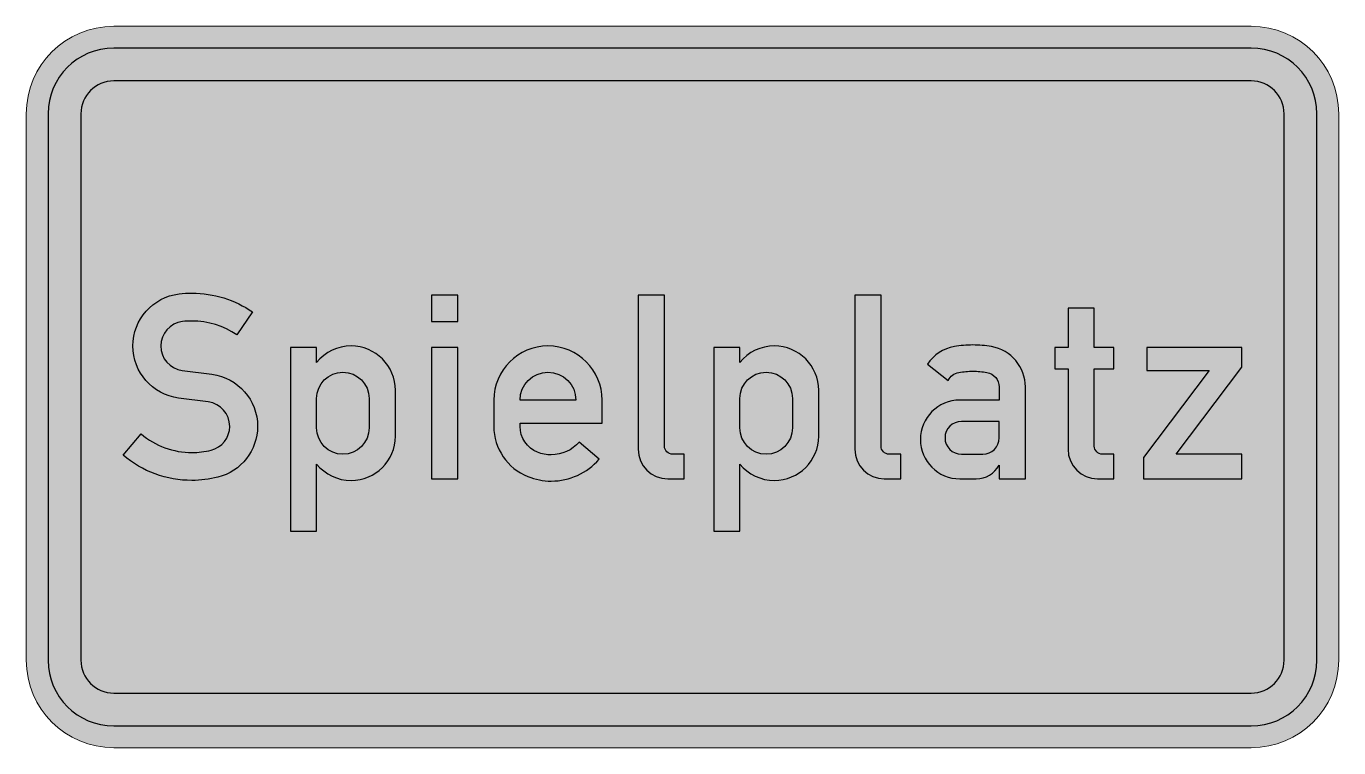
# Model space of a CAD drawing. Header units: centimetres. Extents: x 0 to 60, y 0 to 33.
import ezdxf

# ---------------------------------------------------------------- set-up
doc = ezdxf.new("R2010")
doc.units = ezdxf.units.CM
doc.header["$MEASUREMENT"] = 0
doc.layers.add('Ebene 1', color=7, linetype='Continuous')

msp = doc.modelspace()

# ---------------------------------------------------------------- hatches: boundary and pattern name
at = {"layer": 'Ebene 1', "true_color": 0xfefefe}
h = msp.add_hatch(color=7, dxfattribs=at)
edge = h.paths.add_edge_path()
edge.add_spline(control_points=[(4, 0), (1.78975, 0), (0, 1.78975), (0, 4), (0, 4), (0, 29), (0, 29), (0, 31.21025), (1.78975, 33), (4, 33), (4, 33), (56, 33), (56, 33), (58.21025, 33), (60, 31.21025), (60, 29), (60, 29), (60, 4), (60, 4), (60, 1.78975), (58.21025, 0), (56, 0), (56, 0), (4, 0), (4, 0)], knot_values=[0, 0, 0, 0, 0.125, 0.125, 0.125, 0.25, 0.25, 0.25, 0.375, 0.375, 0.375, 0.5, 0.5, 0.5, 0.625, 0.625, 0.625, 0.75, 0.75, 0.75, 0.875, 0.875, 0.875, 1, 1, 1, 1], degree=3, periodic=1)
at = {"layer": 'Ebene 1', "true_color": 0x2b2a29}
h = msp.add_hatch(color=250, dxfattribs=at)
edge = h.paths.add_edge_path()
edge.add_spline(control_points=[(4, 1), (2.34231, 1), (1, 2.34231), (1, 4), (1, 4), (1, 29), (1, 29), (1, 30.65769), (2.34231, 32), (4, 32), (4, 32), (56, 32), (56, 32), (57.65769, 32), (59, 30.65769), (59, 29), (59, 29), (59, 4), (59, 4), (59, 2.34231), (57.65769, 1), (56, 1), (56, 1), (4, 1), (4, 1)], knot_values=[0, 0, 0, 0, 0.125, 0.125, 0.125, 0.25, 0.25, 0.25, 0.375, 0.375, 0.375, 0.5, 0.5, 0.5, 0.625, 0.625, 0.625, 0.75, 0.75, 0.75, 0.875, 0.875, 0.875, 1, 1, 1, 1], degree=3, periodic=1)
at = {"layer": 'Ebene 1', "true_color": 0xfefefe}
h = msp.add_hatch(color=7, dxfattribs=at)
edge = h.paths.add_edge_path()
edge.add_spline(control_points=[(4, 2.5), (3.17116, 2.5), (2.5, 3.17116), (2.5, 4), (2.5, 4), (2.5, 29), (2.5, 29), (2.5, 29.82884), (3.17116, 30.5), (4, 30.5), (4, 30.5), (56, 30.5), (56, 30.5), (56.82884, 30.5), (57.5, 29.82884), (57.5, 29), (57.5, 29), (57.5, 4), (57.5, 4), (57.5, 3.17116), (56.82884, 2.5), (56, 2.5), (56, 2.5), (4, 2.5), (4, 2.5)], knot_values=[0, 0, 0, 0, 0.125, 0.125, 0.125, 0.25, 0.25, 0.25, 0.375, 0.375, 0.375, 0.5, 0.5, 0.5, 0.625, 0.625, 0.625, 0.75, 0.75, 0.75, 0.875, 0.875, 0.875, 1, 1, 1, 1], degree=3, periodic=1)
at = {"layer": 'Ebene 1', "true_color": 0x2b2a29}
h = msp.add_hatch(color=250, dxfattribs=at)
edge = h.paths.add_edge_path()
edge.add_spline(control_points=[(7.12727, 17.26018), (6.56794, 17.33428), (6.15, 17.81122), (6.15, 18.37545), (6.15, 18.94441), (6.57479, 19.42381), (7.13963, 19.49227), (7.2841, 19.50978), (7.42947, 19.51856), (7.575, 19.51856), (8.30781, 19.51856), (9.02335, 19.29604), (9.62692, 18.88044), (9.62692, 18.88044), (10.35, 19.93057), (10.35, 19.93057), (9.53374, 20.49262), (8.56605, 20.79356), (7.575, 20.79356), (7.37818, 20.79356), (7.18159, 20.78169), (6.98621, 20.758), (5.78123, 20.61195), (4.875, 19.58923), (4.875, 18.37545), (4.87499, 17.17177), (5.7666, 16.15428), (6.95985, 15.99622), (6.95985, 15.99622), (8.32272, 15.81571), (8.32272, 15.81571), (8.88206, 15.74161), (9.3, 15.26467), (9.3, 14.70044), (9.3, 14.18422), (8.94866, 13.73424), (8.44784, 13.60903), (8.16238, 13.53767), (7.86925, 13.50159), (7.57499, 13.50159), (6.7232, 13.50159), (5.89902, 13.80371), (5.24903, 14.35423), (5.24903, 14.35423), (4.425, 13.38131), (4.425, 13.38131), (5.30526, 12.63575), (6.42143, 12.2266), (7.57499, 12.22659), (7.97349, 12.22659), (8.37048, 12.27547), (8.75708, 12.3721), (9.82548, 12.6392), (10.575, 13.59917), (10.575, 14.70044), (10.575, 15.90412), (9.68339, 16.92161), (8.49014, 17.07967), (8.49014, 17.07967), (7.12727, 17.26018), (7.12727, 17.26018)], knot_values=[0, 0, 0, 0, 0.05, 0.05, 0.05, 0.1, 0.1, 0.1, 0.15, 0.15, 0.15, 0.2, 0.2, 0.2, 0.25, 0.25, 0.25, 0.3, 0.3, 0.3, 0.35, 0.35, 0.35, 0.4, 0.4, 0.4, 0.45, 0.45, 0.45, 0.5, 0.5, 0.5, 0.55, 0.55, 0.55, 0.6, 0.6, 0.6, 0.65, 0.65, 0.65, 0.7, 0.7, 0.7, 0.75, 0.75, 0.75, 0.8, 0.8, 0.8, 0.85, 0.85, 0.85, 0.9, 0.9, 0.9, 0.95, 0.95, 0.95, 1, 1, 1, 1], degree=3, periodic=1)
h = msp.add_hatch(color=250, dxfattribs=at)
edge = h.paths.add_edge_path()
edge.add_spline(control_points=[(18.525, 20.70045), (18.525, 20.70045), (19.725, 20.70045), (19.725, 20.70045), (19.725, 20.70045), (19.725, 19.50045), (19.725, 19.50045), (19.725, 19.50045), (18.525, 19.50045), (18.525, 19.50045), (18.525, 19.50045), (18.525, 20.70045), (18.525, 20.70045)], knot_values=[0, 0, 0, 0, 0.25, 0.25, 0.25, 0.5, 0.5, 0.5, 0.75, 0.75, 0.75, 1, 1, 1, 1], degree=3, periodic=1)
h = msp.add_hatch(color=250, dxfattribs=at)
edge = h.paths.add_edge_path()
edge.add_spline(control_points=[(29.32499, 12.30045), (28.57941, 12.30045), (27.975, 12.90486), (27.975, 13.65045), (27.975, 13.65045), (27.975, 20.70045), (27.975, 20.70045), (27.975, 20.70045), (29.175, 20.70045), (29.175, 20.70045), (29.175, 20.70045), (29.175, 13.80045), (29.175, 13.80045), (29.175, 13.59334), (29.34289, 13.42545), (29.55, 13.42545), (29.55, 13.42545), (30.075, 13.42545), (30.075, 13.42545), (30.075, 13.42545), (30.075, 12.30045), (30.075, 12.30045), (30.075, 12.30045), (29.32499, 12.30045), (29.32499, 12.30045)], knot_values=[0, 0, 0, 0, 0.125, 0.125, 0.125, 0.25, 0.25, 0.25, 0.375, 0.375, 0.375, 0.5, 0.5, 0.5, 0.625, 0.625, 0.625, 0.75, 0.75, 0.75, 0.875, 0.875, 0.875, 1, 1, 1, 1], degree=3, periodic=1)
h = msp.add_hatch(color=250, dxfattribs=at)
edge = h.paths.add_edge_path()
edge.add_spline(control_points=[(39.22499, 12.30045), (38.47941, 12.30045), (37.875, 12.90486), (37.875, 13.65045), (37.875, 13.65045), (37.875, 20.70045), (37.875, 20.70045), (37.875, 20.70045), (39.075, 20.70045), (39.075, 20.70045), (39.075, 20.70045), (39.075, 13.80045), (39.075, 13.80045), (39.075, 13.59334), (39.24289, 13.42545), (39.45, 13.42545), (39.45, 13.42545), (39.975, 13.42545), (39.975, 13.42545), (39.975, 13.42545), (39.975, 12.30045), (39.975, 12.30045), (39.975, 12.30045), (39.22499, 12.30045), (39.22499, 12.30045)], knot_values=[0, 0, 0, 0, 0.125, 0.125, 0.125, 0.25, 0.25, 0.25, 0.375, 0.375, 0.375, 0.5, 0.5, 0.5, 0.625, 0.625, 0.625, 0.75, 0.75, 0.75, 0.875, 0.875, 0.875, 1, 1, 1, 1], degree=3, periodic=1)
h = msp.add_hatch(color=250, dxfattribs=at)
edge = h.paths.add_edge_path()
edge.add_spline(control_points=[(48.97499, 12.30045), (48.22941, 12.30045), (47.62499, 12.90486), (47.625, 13.65045), (47.625, 13.65045), (47.625, 17.32545), (47.625, 17.32545), (47.625, 17.32545), (47.025, 17.32545), (47.025, 17.32545), (47.025, 17.32545), (47.025, 18.30045), (47.025, 18.30045), (47.025, 18.30045), (47.625, 18.30045), (47.625, 18.30045), (47.625, 18.30045), (47.625, 20.10045), (47.625, 20.10045), (47.625, 20.10045), (48.825, 20.10045), (48.825, 20.10045), (48.825, 20.10045), (48.825, 18.30045), (48.825, 18.30045), (48.825, 18.30045), (49.725, 18.30045), (49.725, 18.30045), (49.725, 18.30045), (49.725, 17.32545), (49.725, 17.32545), (49.725, 17.32545), (48.825, 17.32545), (48.825, 17.32545), (48.825, 17.32545), (48.825, 13.80045), (48.825, 13.80045), (48.825, 13.59334), (48.99289, 13.42545), (49.2, 13.42545), (49.2, 13.42545), (49.725, 13.42545), (49.725, 13.42545), (49.725, 13.42545), (49.725, 12.30045), (49.725, 12.30045), (49.725, 12.30045), (48.97499, 12.30045), (48.97499, 12.30045)], knot_values=[0, 0, 0, 0, 0.0625, 0.0625, 0.0625, 0.125, 0.125, 0.125, 0.1875, 0.1875, 0.1875, 0.25, 0.25, 0.25, 0.3125, 0.3125, 0.3125, 0.375, 0.375, 0.375, 0.4375, 0.4375, 0.4375, 0.5, 0.5, 0.5, 0.5625, 0.5625, 0.5625, 0.625, 0.625, 0.625, 0.6875, 0.6875, 0.6875, 0.75, 0.75, 0.75, 0.8125, 0.8125, 0.8125, 0.875, 0.875, 0.875, 0.9375, 0.9375, 0.9375, 1, 1, 1, 1], degree=3, periodic=1)
h = msp.add_hatch(color=250, dxfattribs=at)
edge = h.paths.add_edge_path()
edge.add_spline(control_points=[(13.27499, 17.62324), (13.65945, 18.09898), (14.23834, 18.37545), (14.85, 18.37545), (15.96837, 18.37545), (16.875, 17.46882), (16.875, 16.35045), (16.875, 16.35045), (16.875, 14.25045), (16.875, 14.25045), (16.875, 13.13207), (15.96837, 12.22545), (14.84999, 12.22545), (14.23834, 12.22546), (13.65945, 12.50191), (13.27499, 12.97765), (13.27499, 12.97765), (13.275, 9.90045), (13.275, 9.90045), (13.275, 9.90045), (12.075, 9.90045), (12.075, 9.90045), (12.075, 9.90045), (12.075, 18.30045), (12.075, 18.30045), (12.075, 18.30045), (13.275, 18.30045), (13.275, 18.30045), (13.275, 18.30045), (13.27499, 17.62324), (13.27499, 17.62324)], knot_values=[0, 0, 0, 0, 0.1, 0.1, 0.1, 0.2, 0.2, 0.2, 0.3, 0.3, 0.3, 0.4, 0.4, 0.4, 0.5, 0.5, 0.5, 0.6, 0.6, 0.6, 0.7, 0.7, 0.7, 0.8, 0.8, 0.8, 0.9, 0.9, 0.9, 1, 1, 1, 1], degree=3, periodic=1)
h = msp.add_hatch(color=250, dxfattribs=at)
edge = h.paths.add_edge_path()
edge.add_spline(control_points=[(18.525, 18.30045), (18.525, 18.30045), (19.725, 18.30045), (19.725, 18.30045), (19.725, 18.30045), (19.725, 12.30045), (19.725, 12.30045), (19.725, 12.30045), (18.525, 12.30045), (18.525, 12.30045), (18.525, 12.30045), (18.525, 18.30045), (18.525, 18.30045)], knot_values=[0, 0, 0, 0, 0.25, 0.25, 0.25, 0.5, 0.5, 0.5, 0.75, 0.75, 0.75, 1, 1, 1, 1], degree=3, periodic=1)
h = msp.add_hatch(color=250, dxfattribs=at)
edge = h.paths.add_edge_path()
edge.add_spline(control_points=[(23.37647, 13.51663), (23.57479, 13.43731), (23.78641, 13.39656), (23.99999, 13.39656), (24.48972, 13.39656), (24.95503, 13.61038), (25.27398, 13.98199), (25.27398, 13.98199), (26.18457, 13.20044), (26.18457, 13.20044), (25.63765, 12.56321), (24.83975, 12.19656), (23.99999, 12.19656), (23.63375, 12.19657), (23.27086, 12.26644), (22.93081, 12.40246), (21.99115, 12.77833), (21.375, 13.68841), (21.375, 14.70045), (21.375, 14.70045), (21.375, 15.90045), (21.375, 15.90045), (21.375, 17.26735), (22.48309, 18.37545), (23.85, 18.37545), (25.2169, 18.37545), (26.325, 17.26735), (26.325, 15.90045), (26.325, 15.90045), (26.325, 14.85045), (26.325, 14.85045), (26.325, 14.85045), (22.575, 14.85045), (22.575, 14.85045), (22.575, 14.85045), (22.575, 14.70045), (22.575, 14.70045), (22.575, 14.17909), (22.89241, 13.71026), (23.37647, 13.51663)], knot_values=[0, 0, 0, 0, 0.07692308, 0.07692308, 0.07692308, 0.15384615, 0.15384615, 0.15384615, 0.23076923, 0.23076923, 0.23076923, 0.30769231, 0.30769231, 0.30769231, 0.38461538, 0.38461538, 0.38461538, 0.46153846, 0.46153846, 0.46153846, 0.53846154, 0.53846154, 0.53846154, 0.61538462, 0.61538462, 0.61538462, 0.69230769, 0.69230769, 0.69230769, 0.76923077, 0.76923077, 0.76923077, 0.84615385, 0.84615385, 0.84615385, 0.92307692, 0.92307692, 0.92307692, 1, 1, 1, 1], degree=3, periodic=1)
h = msp.add_hatch(color=250, dxfattribs=at)
edge = h.paths.add_edge_path()
edge.add_spline(control_points=[(32.62499, 17.62324), (33.00945, 18.09898), (33.58834, 18.37545), (34.2, 18.37545), (35.31837, 18.37545), (36.225, 17.46882), (36.225, 16.35045), (36.225, 16.35045), (36.225, 14.25045), (36.225, 14.25045), (36.225, 13.13207), (35.31837, 12.22545), (34.19999, 12.22545), (33.58834, 12.22546), (33.00945, 12.50191), (32.62499, 12.97765), (32.62499, 12.97765), (32.625, 9.90045), (32.625, 9.90045), (32.625, 9.90045), (31.425, 9.90045), (31.425, 9.90045), (31.425, 9.90045), (31.425, 18.30045), (31.425, 18.30045), (31.425, 18.30045), (32.625, 18.30045), (32.625, 18.30045), (32.625, 18.30045), (32.62499, 17.62324), (32.62499, 17.62324)], knot_values=[0, 0, 0, 0, 0.1, 0.1, 0.1, 0.2, 0.2, 0.2, 0.3, 0.3, 0.3, 0.4, 0.4, 0.4, 0.5, 0.5, 0.5, 0.6, 0.6, 0.6, 0.7, 0.7, 0.7, 0.8, 0.8, 0.8, 0.9, 0.9, 0.9, 1, 1, 1, 1], degree=3, periodic=1)
h = msp.add_hatch(color=250, dxfattribs=at)
edge = h.paths.add_edge_path()
edge.add_spline(control_points=[(43.42499, 12.30045), (43.42499, 12.30045), (42.67499, 12.30045), (42.67499, 12.30045), (41.68088, 12.30045), (40.875, 13.10633), (40.875, 14.10045), (40.875, 15.09456), (41.68088, 15.90045), (42.675, 15.90045), (42.675, 15.90045), (44.475, 15.90045), (44.475, 15.90045), (44.475, 15.90045), (44.475, 16.50045), (44.475, 16.50045), (44.475, 16.82835), (44.23934, 17.10882), (43.91635, 17.16534), (43.70457, 17.2024), (43.49, 17.22104), (43.275, 17.22104), (43.06, 17.22104), (42.84542, 17.2024), (42.63364, 17.16534), (42.42209, 17.12832), (42.24078, 16.99284), (42.14533, 16.80045), (42.14533, 16.80045), (41.19657, 17.55045), (41.19657, 17.55045), (41.48152, 17.97201), (41.92556, 18.25966), (42.42678, 18.34738), (42.70686, 18.39639), (42.99066, 18.42104), (43.275, 18.42104), (43.55933, 18.42104), (43.84313, 18.3964), (44.12321, 18.34738), (45.02041, 18.19037), (45.675, 17.41129), (45.675, 16.50045), (45.675, 16.50045), (45.675, 12.30045), (45.675, 12.30045), (45.675, 12.30045), (44.475, 12.30045), (44.475, 12.30045), (44.475, 12.30045), (44.475, 12.9195), (44.475, 12.9195), (44.26365, 12.53752), (43.86155, 12.30045), (43.42499, 12.30045)], knot_values=[0, 0, 0, 0, 0.05555556, 0.05555556, 0.05555556, 0.11111111, 0.11111111, 0.11111111, 0.16666667, 0.16666667, 0.16666667, 0.22222222, 0.22222222, 0.22222222, 0.27777778, 0.27777778, 0.27777778, 0.33333333, 0.33333333, 0.33333333, 0.38888889, 0.38888889, 0.38888889, 0.44444444, 0.44444444, 0.44444444, 0.5, 0.5, 0.5, 0.55555556, 0.55555556, 0.55555556, 0.61111111, 0.61111111, 0.61111111, 0.66666667, 0.66666667, 0.66666667, 0.72222222, 0.72222222, 0.72222222, 0.77777778, 0.77777778, 0.77777778, 0.83333333, 0.83333333, 0.83333333, 0.88888889, 0.88888889, 0.88888889, 0.94444444, 0.94444444, 0.94444444, 1, 1, 1, 1], degree=3, periodic=1)
h = msp.add_hatch(color=250, dxfattribs=at)
edge = h.paths.add_edge_path()
edge.add_spline(control_points=[(51.075, 13.27545), (51.075, 13.27545), (54.075, 17.25045), (54.075, 17.25045), (54.075, 17.25045), (51.225, 17.25045), (51.225, 17.25045), (51.225, 17.25045), (51.225, 18.30045), (51.225, 18.30045), (51.225, 18.30045), (55.575, 18.30045), (55.575, 18.30045), (55.575, 18.30045), (55.575, 17.40045), (55.575, 17.40045), (55.575, 17.40045), (52.575, 13.42545), (52.575, 13.42545), (52.575, 13.42545), (55.575, 13.42545), (55.575, 13.42545), (55.575, 13.42545), (55.575, 12.30045), (55.575, 12.30045), (55.575, 12.30045), (51.075, 12.30045), (51.075, 12.30045), (51.075, 12.30045), (51.075, 13.27545), (51.075, 13.27545)], knot_values=[0, 0, 0, 0, 0.1, 0.1, 0.1, 0.2, 0.2, 0.2, 0.3, 0.3, 0.3, 0.4, 0.4, 0.4, 0.5, 0.5, 0.5, 0.6, 0.6, 0.6, 0.7, 0.7, 0.7, 0.8, 0.8, 0.8, 0.9, 0.9, 0.9, 1, 1, 1, 1], degree=3, periodic=1)
h = msp.add_hatch(color=250, dxfattribs=at)
edge = h.paths.add_edge_path()
edge.add_spline(control_points=[(13.275, 15.97545), (13.275, 15.97545), (13.275, 14.62545), (13.275, 14.62545), (13.27499, 13.9627), (13.81226, 13.42545), (14.47499, 13.42545), (15.13774, 13.42545), (15.675, 13.9627), (15.675, 14.62544), (15.675, 14.62544), (15.675, 15.97545), (15.675, 15.97545), (15.675, 16.63819), (15.13774, 17.17545), (14.475, 17.17545), (13.81226, 17.17545), (13.275, 16.63819), (13.275, 15.97545)], knot_values=[0, 0, 0, 0, 0.16666667, 0.16666667, 0.16666667, 0.33333333, 0.33333333, 0.33333333, 0.5, 0.5, 0.5, 0.66666667, 0.66666667, 0.66666667, 0.83333333, 0.83333333, 0.83333333, 1, 1, 1, 1], degree=3, periodic=1)
h = msp.add_hatch(color=250, dxfattribs=at)
edge = h.paths.add_edge_path()
edge.add_spline(control_points=[(23.85, 17.17545), (23.14583, 17.17545), (22.575, 16.60461), (22.575, 15.90045), (22.575, 15.90045), (25.125, 15.90045), (25.125, 15.90045), (25.125, 16.60461), (24.55416, 17.17545), (23.85, 17.17545)], knot_values=[0, 0, 0, 0, 0.33333333, 0.33333333, 0.33333333, 0.66666667, 0.66666667, 0.66666667, 1, 1, 1, 1], degree=3, periodic=1)
h = msp.add_hatch(color=250, dxfattribs=at)
edge = h.paths.add_edge_path()
edge.add_spline(control_points=[(32.625, 15.97545), (32.625, 15.97545), (32.625, 14.62545), (32.625, 14.62545), (32.62499, 13.9627), (33.16226, 13.42545), (33.82499, 13.42545), (34.48774, 13.42545), (35.025, 13.9627), (35.025, 14.62544), (35.025, 14.62544), (35.025, 15.97545), (35.025, 15.97545), (35.025, 16.63819), (34.48774, 17.17545), (33.825, 17.17545), (33.16226, 17.17545), (32.625, 16.63819), (32.625, 15.97545)], knot_values=[0, 0, 0, 0, 0.16666667, 0.16666667, 0.16666667, 0.33333333, 0.33333333, 0.33333333, 0.5, 0.5, 0.5, 0.66666667, 0.66666667, 0.66666667, 0.83333333, 0.83333333, 0.83333333, 1, 1, 1, 1], degree=3, periodic=1)
h = msp.add_hatch(color=250, dxfattribs=at)
edge = h.paths.add_edge_path()
edge.add_spline(control_points=[(43.725, 13.42545), (43.725, 13.42545), (42.74999, 13.42545), (42.74999, 13.42545), (42.33578, 13.42545), (42, 13.76123), (42, 14.17545), (42, 14.58966), (42.33578, 14.92545), (42.75, 14.92545), (42.75, 14.92545), (44.475, 14.92545), (44.475, 14.92545), (44.475, 14.92545), (44.475, 14.17545), (44.475, 14.17545), (44.475, 13.76123), (44.13921, 13.42545), (43.725, 13.42545)], knot_values=[0, 0, 0, 0, 0.16666667, 0.16666667, 0.16666667, 0.33333333, 0.33333333, 0.33333333, 0.5, 0.5, 0.5, 0.66666667, 0.66666667, 0.66666667, 0.83333333, 0.83333333, 0.83333333, 1, 1, 1, 1], degree=3, periodic=1)

# ---------------------------------------------------------------- linework, layer by layer
at = {"layer": 'Ebene 1', "color": 250, "lineweight": 0}
msp.add_open_spline([(4, 0), (1.78975, 0), (0, 1.78975), (0, 4), (0, 4), (0, 29), (0, 29), (0, 31.21025), (1.78975, 33), (4, 33), (4, 33), (56, 33), (56, 33), (58.21025, 33), (60, 31.21025), (60, 29), (60, 29), (60, 4), (60, 4), (60, 1.78975), (58.21025, 0), (56, 0), (56, 0), (4, 0), (4, 0)], degree=3, knots=[0, 0, 0, 0, 0.125, 0.125, 0.125, 0.25, 0.25, 0.25, 0.375, 0.375, 0.375, 0.5, 0.5, 0.5, 0.625, 0.625, 0.625, 0.75, 0.75, 0.75, 0.875, 0.875, 0.875, 1, 1, 1, 1], dxfattribs=at)
at = {"layer": 'Ebene 1', "color": 250}
for points, knots in [([(4, 1), (2.34231, 1), (1, 2.34231), (1, 4), (1, 4), (1, 29), (1, 29), (1, 30.65769), (2.34231, 32), (4, 32), (4, 32), (56, 32), (56, 32), (57.65769, 32), (59, 30.65769), (59, 29), (59, 29), (59, 4), (59, 4), (59, 2.34231), (57.65769, 1), (56, 1), (56, 1), (4, 1), (4, 1)], [0, 0, 0, 0, 0.125, 0.125, 0.125, 0.25, 0.25, 0.25, 0.375, 0.375, 0.375, 0.5, 0.5, 0.5, 0.625, 0.625, 0.625, 0.75, 0.75, 0.75, 0.875, 0.875, 0.875, 1, 1, 1, 1]), ([(7.12727, 17.26018), (6.56794, 17.33428), (6.15, 17.81122), (6.15, 18.37545), (6.15, 18.94441), (6.57479, 19.42381), (7.13963, 19.49227), (7.2841, 19.50978), (7.42947, 19.51856), (7.575, 19.51856), (8.30781, 19.51856), (9.02335, 19.29604), (9.62692, 18.88044), (9.62692, 18.88044), (10.35, 19.93057), (10.35, 19.93057), (9.53374, 20.49262), (8.56605, 20.79356), (7.575, 20.79356), (7.37818, 20.79356), (7.18159, 20.78169), (6.98621, 20.758), (5.78123, 20.61195), (4.875, 19.58923), (4.875, 18.37545), (4.87499, 17.17177), (5.7666, 16.15428), (6.95985, 15.99622), (6.95985, 15.99622), (8.32272, 15.81571), (8.32272, 15.81571), (8.88206, 15.74161), (9.3, 15.26467), (9.3, 14.70044), (9.3, 14.18422), (8.94866, 13.73424), (8.44784, 13.60903), (8.16238, 13.53767), (7.86925, 13.50159), (7.57499, 13.50159), (6.7232, 13.50159), (5.89902, 13.80371), (5.24903, 14.35423), (5.24903, 14.35423), (4.425, 13.38131), (4.425, 13.38131), (5.30526, 12.63575), (6.42143, 12.2266), (7.57499, 12.22659), (7.97349, 12.22659), (8.37048, 12.27547), (8.75708, 12.3721), (9.82548, 12.6392), (10.575, 13.59917), (10.575, 14.70044), (10.575, 15.90412), (9.68339, 16.92161), (8.49014, 17.07967), (8.49014, 17.07967), (7.12727, 17.26018), (7.12727, 17.26018)], [0, 0, 0, 0, 0.05, 0.05, 0.05, 0.1, 0.1, 0.1, 0.15, 0.15, 0.15, 0.2, 0.2, 0.2, 0.25, 0.25, 0.25, 0.3, 0.3, 0.3, 0.35, 0.35, 0.35, 0.4, 0.4, 0.4, 0.45, 0.45, 0.45, 0.5, 0.5, 0.5, 0.55, 0.55, 0.55, 0.6, 0.6, 0.6, 0.65, 0.65, 0.65, 0.7, 0.7, 0.7, 0.75, 0.75, 0.75, 0.8, 0.8, 0.8, 0.85, 0.85, 0.85, 0.9, 0.9, 0.9, 0.95, 0.95, 0.95, 1, 1, 1, 1]), ([(18.525, 20.70045), (18.525, 20.70045), (19.725, 20.70045), (19.725, 20.70045), (19.725, 20.70045), (19.725, 19.50045), (19.725, 19.50045), (19.725, 19.50045), (18.525, 19.50045), (18.525, 19.50045), (18.525, 19.50045), (18.525, 20.70045), (18.525, 20.70045)], [0, 0, 0, 0, 0.25, 0.25, 0.25, 0.5, 0.5, 0.5, 0.75, 0.75, 0.75, 1, 1, 1, 1]), ([(29.32499, 12.30045), (28.57941, 12.30045), (27.975, 12.90486), (27.975, 13.65045), (27.975, 13.65045), (27.975, 20.70045), (27.975, 20.70045), (27.975, 20.70045), (29.175, 20.70045), (29.175, 20.70045), (29.175, 20.70045), (29.175, 13.80045), (29.175, 13.80045), (29.175, 13.59334), (29.34289, 13.42545), (29.55, 13.42545), (29.55, 13.42545), (30.075, 13.42545), (30.075, 13.42545), (30.075, 13.42545), (30.075, 12.30045), (30.075, 12.30045), (30.075, 12.30045), (29.32499, 12.30045), (29.32499, 12.30045)], [0, 0, 0, 0, 0.125, 0.125, 0.125, 0.25, 0.25, 0.25, 0.375, 0.375, 0.375, 0.5, 0.5, 0.5, 0.625, 0.625, 0.625, 0.75, 0.75, 0.75, 0.875, 0.875, 0.875, 1, 1, 1, 1]), ([(39.22499, 12.30045), (38.47941, 12.30045), (37.875, 12.90486), (37.875, 13.65045), (37.875, 13.65045), (37.875, 20.70045), (37.875, 20.70045), (37.875, 20.70045), (39.075, 20.70045), (39.075, 20.70045), (39.075, 20.70045), (39.075, 13.80045), (39.075, 13.80045), (39.075, 13.59334), (39.24289, 13.42545), (39.45, 13.42545), (39.45, 13.42545), (39.975, 13.42545), (39.975, 13.42545), (39.975, 13.42545), (39.975, 12.30045), (39.975, 12.30045), (39.975, 12.30045), (39.22499, 12.30045), (39.22499, 12.30045)], [0, 0, 0, 0, 0.125, 0.125, 0.125, 0.25, 0.25, 0.25, 0.375, 0.375, 0.375, 0.5, 0.5, 0.5, 0.625, 0.625, 0.625, 0.75, 0.75, 0.75, 0.875, 0.875, 0.875, 1, 1, 1, 1]), ([(48.97499, 12.30045), (48.22941, 12.30045), (47.62499, 12.90486), (47.625, 13.65045), (47.625, 13.65045), (47.625, 17.32545), (47.625, 17.32545), (47.625, 17.32545), (47.025, 17.32545), (47.025, 17.32545), (47.025, 17.32545), (47.025, 18.30045), (47.025, 18.30045), (47.025, 18.30045), (47.625, 18.30045), (47.625, 18.30045), (47.625, 18.30045), (47.625, 20.10045), (47.625, 20.10045), (47.625, 20.10045), (48.825, 20.10045), (48.825, 20.10045), (48.825, 20.10045), (48.825, 18.30045), (48.825, 18.30045), (48.825, 18.30045), (49.725, 18.30045), (49.725, 18.30045), (49.725, 18.30045), (49.725, 17.32545), (49.725, 17.32545), (49.725, 17.32545), (48.825, 17.32545), (48.825, 17.32545), (48.825, 17.32545), (48.825, 13.80045), (48.825, 13.80045), (48.825, 13.59334), (48.99289, 13.42545), (49.2, 13.42545), (49.2, 13.42545), (49.725, 13.42545), (49.725, 13.42545), (49.725, 13.42545), (49.725, 12.30045), (49.725, 12.30045), (49.725, 12.30045), (48.97499, 12.30045), (48.97499, 12.30045)], [0, 0, 0, 0, 0.0625, 0.0625, 0.0625, 0.125, 0.125, 0.125, 0.1875, 0.1875, 0.1875, 0.25, 0.25, 0.25, 0.3125, 0.3125, 0.3125, 0.375, 0.375, 0.375, 0.4375, 0.4375, 0.4375, 0.5, 0.5, 0.5, 0.5625, 0.5625, 0.5625, 0.625, 0.625, 0.625, 0.6875, 0.6875, 0.6875, 0.75, 0.75, 0.75, 0.8125, 0.8125, 0.8125, 0.875, 0.875, 0.875, 0.9375, 0.9375, 0.9375, 1, 1, 1, 1]), ([(13.27499, 17.62324), (13.65945, 18.09898), (14.23834, 18.37545), (14.85, 18.37545), (15.96837, 18.37545), (16.875, 17.46882), (16.875, 16.35045), (16.875, 16.35045), (16.875, 14.25045), (16.875, 14.25045), (16.875, 13.13207), (15.96837, 12.22545), (14.84999, 12.22545), (14.23834, 12.22546), (13.65945, 12.50191), (13.27499, 12.97765), (13.27499, 12.97765), (13.275, 9.90045), (13.275, 9.90045), (13.275, 9.90045), (12.075, 9.90045), (12.075, 9.90045), (12.075, 9.90045), (12.075, 18.30045), (12.075, 18.30045), (12.075, 18.30045), (13.275, 18.30045), (13.275, 18.30045), (13.275, 18.30045), (13.27499, 17.62324), (13.27499, 17.62324)], [0, 0, 0, 0, 0.1, 0.1, 0.1, 0.2, 0.2, 0.2, 0.3, 0.3, 0.3, 0.4, 0.4, 0.4, 0.5, 0.5, 0.5, 0.6, 0.6, 0.6, 0.7, 0.7, 0.7, 0.8, 0.8, 0.8, 0.9, 0.9, 0.9, 1, 1, 1, 1]), ([(18.525, 18.30045), (18.525, 18.30045), (19.725, 18.30045), (19.725, 18.30045), (19.725, 18.30045), (19.725, 12.30045), (19.725, 12.30045), (19.725, 12.30045), (18.525, 12.30045), (18.525, 12.30045), (18.525, 12.30045), (18.525, 18.30045), (18.525, 18.30045)], [0, 0, 0, 0, 0.25, 0.25, 0.25, 0.5, 0.5, 0.5, 0.75, 0.75, 0.75, 1, 1, 1, 1]), ([(23.37647, 13.51663), (23.57479, 13.43731), (23.78641, 13.39656), (23.99999, 13.39656), (24.48972, 13.39656), (24.95503, 13.61038), (25.27398, 13.98199), (25.27398, 13.98199), (26.18457, 13.20044), (26.18457, 13.20044), (25.63765, 12.56321), (24.83975, 12.19656), (23.99999, 12.19656), (23.63375, 12.19657), (23.27086, 12.26644), (22.93081, 12.40246), (21.99115, 12.77833), (21.375, 13.68841), (21.375, 14.70045), (21.375, 14.70045), (21.375, 15.90045), (21.375, 15.90045), (21.375, 17.26735), (22.48309, 18.37545), (23.85, 18.37545), (25.2169, 18.37545), (26.325, 17.26735), (26.325, 15.90045), (26.325, 15.90045), (26.325, 14.85045), (26.325, 14.85045), (26.325, 14.85045), (22.575, 14.85045), (22.575, 14.85045), (22.575, 14.85045), (22.575, 14.70045), (22.575, 14.70045), (22.575, 14.17909), (22.89241, 13.71026), (23.37647, 13.51663)], [0, 0, 0, 0, 0.07692308, 0.07692308, 0.07692308, 0.15384615, 0.15384615, 0.15384615, 0.23076923, 0.23076923, 0.23076923, 0.30769231, 0.30769231, 0.30769231, 0.38461538, 0.38461538, 0.38461538, 0.46153846, 0.46153846, 0.46153846, 0.53846154, 0.53846154, 0.53846154, 0.61538462, 0.61538462, 0.61538462, 0.69230769, 0.69230769, 0.69230769, 0.76923077, 0.76923077, 0.76923077, 0.84615385, 0.84615385, 0.84615385, 0.92307692, 0.92307692, 0.92307692, 1, 1, 1, 1]), ([(32.62499, 17.62324), (33.00945, 18.09898), (33.58834, 18.37545), (34.2, 18.37545), (35.31837, 18.37545), (36.225, 17.46882), (36.225, 16.35045), (36.225, 16.35045), (36.225, 14.25045), (36.225, 14.25045), (36.225, 13.13207), (35.31837, 12.22545), (34.19999, 12.22545), (33.58834, 12.22546), (33.00945, 12.50191), (32.62499, 12.97765), (32.62499, 12.97765), (32.625, 9.90045), (32.625, 9.90045), (32.625, 9.90045), (31.425, 9.90045), (31.425, 9.90045), (31.425, 9.90045), (31.425, 18.30045), (31.425, 18.30045), (31.425, 18.30045), (32.625, 18.30045), (32.625, 18.30045), (32.625, 18.30045), (32.62499, 17.62324), (32.62499, 17.62324)], [0, 0, 0, 0, 0.1, 0.1, 0.1, 0.2, 0.2, 0.2, 0.3, 0.3, 0.3, 0.4, 0.4, 0.4, 0.5, 0.5, 0.5, 0.6, 0.6, 0.6, 0.7, 0.7, 0.7, 0.8, 0.8, 0.8, 0.9, 0.9, 0.9, 1, 1, 1, 1]), ([(43.42499, 12.30045), (43.42499, 12.30045), (42.67499, 12.30045), (42.67499, 12.30045), (41.68088, 12.30045), (40.875, 13.10633), (40.875, 14.10045), (40.875, 15.09456), (41.68088, 15.90045), (42.675, 15.90045), (42.675, 15.90045), (44.475, 15.90045), (44.475, 15.90045), (44.475, 15.90045), (44.475, 16.50045), (44.475, 16.50045), (44.475, 16.82835), (44.23934, 17.10882), (43.91635, 17.16534), (43.70457, 17.2024), (43.49, 17.22104), (43.275, 17.22104), (43.06, 17.22104), (42.84542, 17.2024), (42.63364, 17.16534), (42.42209, 17.12832), (42.24078, 16.99284), (42.14533, 16.80045), (42.14533, 16.80045), (41.19657, 17.55045), (41.19657, 17.55045), (41.48152, 17.97201), (41.92556, 18.25966), (42.42678, 18.34738), (42.70686, 18.39639), (42.99066, 18.42104), (43.275, 18.42104), (43.55933, 18.42104), (43.84313, 18.3964), (44.12321, 18.34738), (45.02041, 18.19037), (45.675, 17.41129), (45.675, 16.50045), (45.675, 16.50045), (45.675, 12.30045), (45.675, 12.30045), (45.675, 12.30045), (44.475, 12.30045), (44.475, 12.30045), (44.475, 12.30045), (44.475, 12.9195), (44.475, 12.9195), (44.26365, 12.53752), (43.86155, 12.30045), (43.42499, 12.30045)], [0, 0, 0, 0, 0.05555556, 0.05555556, 0.05555556, 0.11111111, 0.11111111, 0.11111111, 0.16666667, 0.16666667, 0.16666667, 0.22222222, 0.22222222, 0.22222222, 0.27777778, 0.27777778, 0.27777778, 0.33333333, 0.33333333, 0.33333333, 0.38888889, 0.38888889, 0.38888889, 0.44444444, 0.44444444, 0.44444444, 0.5, 0.5, 0.5, 0.55555556, 0.55555556, 0.55555556, 0.61111111, 0.61111111, 0.61111111, 0.66666667, 0.66666667, 0.66666667, 0.72222222, 0.72222222, 0.72222222, 0.77777778, 0.77777778, 0.77777778, 0.83333333, 0.83333333, 0.83333333, 0.88888889, 0.88888889, 0.88888889, 0.94444444, 0.94444444, 0.94444444, 1, 1, 1, 1]), ([(51.075, 13.27545), (51.075, 13.27545), (54.075, 17.25045), (54.075, 17.25045), (54.075, 17.25045), (51.225, 17.25045), (51.225, 17.25045), (51.225, 17.25045), (51.225, 18.30045), (51.225, 18.30045), (51.225, 18.30045), (55.575, 18.30045), (55.575, 18.30045), (55.575, 18.30045), (55.575, 17.40045), (55.575, 17.40045), (55.575, 17.40045), (52.575, 13.42545), (52.575, 13.42545), (52.575, 13.42545), (55.575, 13.42545), (55.575, 13.42545), (55.575, 13.42545), (55.575, 12.30045), (55.575, 12.30045), (55.575, 12.30045), (51.075, 12.30045), (51.075, 12.30045), (51.075, 12.30045), (51.075, 13.27545), (51.075, 13.27545)], [0, 0, 0, 0, 0.1, 0.1, 0.1, 0.2, 0.2, 0.2, 0.3, 0.3, 0.3, 0.4, 0.4, 0.4, 0.5, 0.5, 0.5, 0.6, 0.6, 0.6, 0.7, 0.7, 0.7, 0.8, 0.8, 0.8, 0.9, 0.9, 0.9, 1, 1, 1, 1]), ([(13.275, 15.97545), (13.275, 15.97545), (13.275, 14.62545), (13.275, 14.62545), (13.27499, 13.9627), (13.81226, 13.42545), (14.47499, 13.42545), (15.13774, 13.42545), (15.675, 13.9627), (15.675, 14.62544), (15.675, 14.62544), (15.675, 15.97545), (15.675, 15.97545), (15.675, 16.63819), (15.13774, 17.17545), (14.475, 17.17545), (13.81226, 17.17545), (13.275, 16.63819), (13.275, 15.97545)], [0, 0, 0, 0, 0.16666667, 0.16666667, 0.16666667, 0.33333333, 0.33333333, 0.33333333, 0.5, 0.5, 0.5, 0.66666667, 0.66666667, 0.66666667, 0.83333333, 0.83333333, 0.83333333, 1, 1, 1, 1]), ([(23.85, 17.17545), (23.14583, 17.17545), (22.575, 16.60461), (22.575, 15.90045), (22.575, 15.90045), (25.125, 15.90045), (25.125, 15.90045), (25.125, 16.60461), (24.55416, 17.17545), (23.85, 17.17545)], [0, 0, 0, 0, 0.33333333, 0.33333333, 0.33333333, 0.66666667, 0.66666667, 0.66666667, 1, 1, 1, 1]), ([(32.625, 15.97545), (32.625, 15.97545), (32.625, 14.62545), (32.625, 14.62545), (32.62499, 13.9627), (33.16226, 13.42545), (33.82499, 13.42545), (34.48774, 13.42545), (35.025, 13.9627), (35.025, 14.62544), (35.025, 14.62544), (35.025, 15.97545), (35.025, 15.97545), (35.025, 16.63819), (34.48774, 17.17545), (33.825, 17.17545), (33.16226, 17.17545), (32.625, 16.63819), (32.625, 15.97545)], [0, 0, 0, 0, 0.16666667, 0.16666667, 0.16666667, 0.33333333, 0.33333333, 0.33333333, 0.5, 0.5, 0.5, 0.66666667, 0.66666667, 0.66666667, 0.83333333, 0.83333333, 0.83333333, 1, 1, 1, 1]), ([(43.725, 13.42545), (43.725, 13.42545), (42.74999, 13.42545), (42.74999, 13.42545), (42.33578, 13.42545), (42, 13.76123), (42, 14.17545), (42, 14.58966), (42.33578, 14.92545), (42.75, 14.92545), (42.75, 14.92545), (44.475, 14.92545), (44.475, 14.92545), (44.475, 14.92545), (44.475, 14.17545), (44.475, 14.17545), (44.475, 13.76123), (44.13921, 13.42545), (43.725, 13.42545)], [0, 0, 0, 0, 0.16666667, 0.16666667, 0.16666667, 0.33333333, 0.33333333, 0.33333333, 0.5, 0.5, 0.5, 0.66666667, 0.66666667, 0.66666667, 0.83333333, 0.83333333, 0.83333333, 1, 1, 1, 1])]:
    msp.add_open_spline(points, degree=3, knots=knots, dxfattribs=at)
at = {"layer": 'Ebene 1', "color": 7}
msp.add_open_spline([(4, 2.5), (3.17116, 2.5), (2.5, 3.17116), (2.5, 4), (2.5, 4), (2.5, 29), (2.5, 29), (2.5, 29.82884), (3.17116, 30.5), (4, 30.5), (4, 30.5), (56, 30.5), (56, 30.5), (56.82884, 30.5), (57.5, 29.82884), (57.5, 29), (57.5, 29), (57.5, 4), (57.5, 4), (57.5, 3.17116), (56.82884, 2.5), (56, 2.5), (56, 2.5), (4, 2.5), (4, 2.5)], degree=3, knots=[0, 0, 0, 0, 0.125, 0.125, 0.125, 0.25, 0.25, 0.25, 0.375, 0.375, 0.375, 0.5, 0.5, 0.5, 0.625, 0.625, 0.625, 0.75, 0.75, 0.75, 0.875, 0.875, 0.875, 1, 1, 1, 1], dxfattribs=at)

doc.saveas('drawing.dxf')
